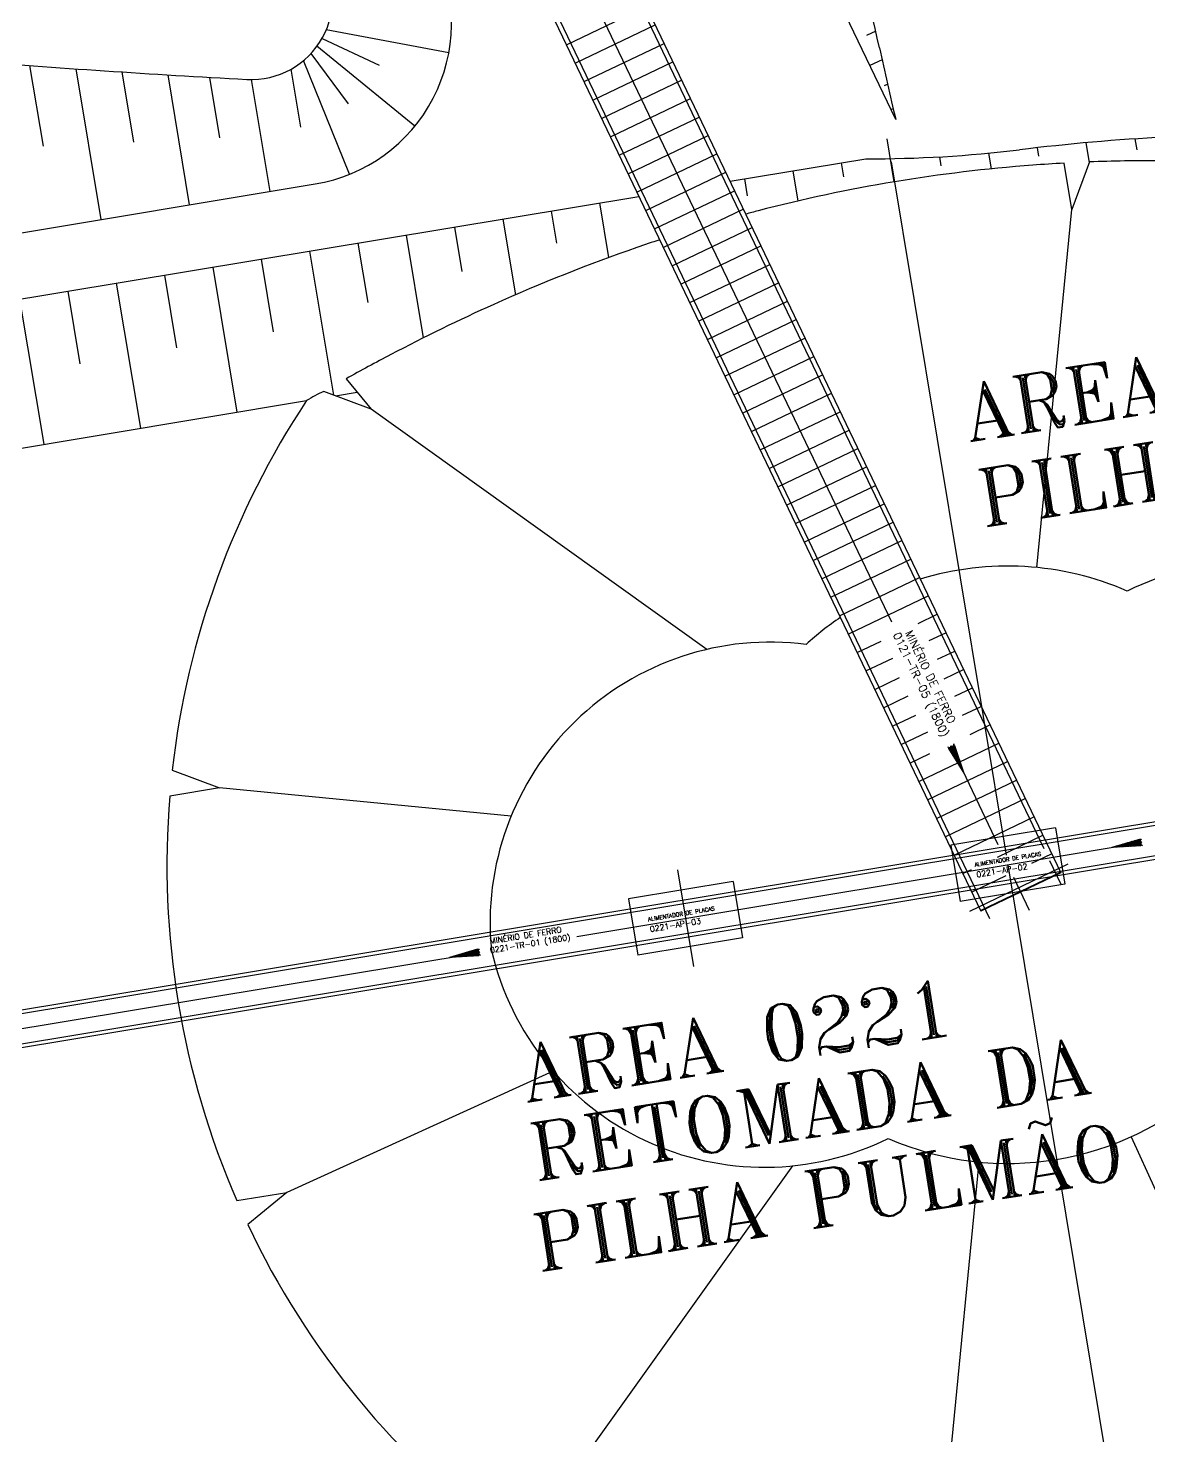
# Model space of a CAD drawing. Header units: millimetres. Extents: x -16232 to 52632, y -3739 to 20678.
# Drawn here: x 21046 to 21988, y 14484 to 15666 of the extents above; entities that cross this region are included whole.
import ezdxf
from ezdxf.enums import TextEntityAlignment as Align

# ---------------------------------------------------------------- set-up
doc = ezdxf.new("R2010")
doc.units = ezdxf.units.MM
doc.header["$LTSCALE"] = 300
doc.header["$MEASUREMENT"] = 0
doc.layers.add('CINZA-8', color=8, linetype='Continuous')
doc.styles.add('ROMANT', font='ROMANT', dxfattribs={"height": 0.2})

msp = doc.modelspace()

# ---------------------------------------------------------------- linework, layer by layer
at = {"layer": 'CINZA-8'}
for p, q in [((21031.74, 16791.113), (21899.615, 14977.332)), ((21035.818, 16791.79), (21913.842, 14956.798)), ((20959.295, 16779.087), (21846.629, 14924.637)), ((20963.373, 16779.764), (21853.912, 14918.617)), ((21775.1, 15589.531), (21605.87, 15943.207)), ((21771.768, 15167.404), (21429.596, 15882.514)), ((21498.411, 15652.383), (21565.624, 15684.543)), ((21505.812, 15636.914), (21573.025, 15669.075)), ((21293.059, 15657.667), (21341.119, 15635.355)), ((21399.618, 15645.713), (21296.649, 15664.875)), ((21758.262, 15663.881), (21750.638, 15660.233)), ((21283.737, 15645.027), (21314.921, 15602.689)), ((21370.96, 15583.984), (21288.807, 15651.142)), ((21513.214, 15621.445), (21580.427, 15653.606)), ((21047.367, 15634.959), (21058.619, 15567.177)), ((21086.071, 15632.185), (21107.089, 15505.574)), ((21266.911, 15631.855), (21274.969, 15583.318)), ((21316.164, 15543.624), (21277.542, 15639.158)), ((21520.616, 15605.976), (21587.829, 15638.137)), ((21763.691, 15639.864), (21753.377, 15634.929)), ((21124.747, 15629.576), (21134.527, 15570.664)), ((21163.396, 15627.129), (21181.524, 15517.931)), ((21198.509, 15625.047), (21206.933, 15574.297)), ((21233.582, 15623.2), (21249.192, 15529.164)), ((21528.018, 15590.507), (21595.23, 15622.668)), ((21768.341, 15619.276), (21765.3, 15617.821)), ((21535.419, 15575.038), (21602.632, 15607.199)), ((21773.011, 15598.698), (21771.141, 15597.803)), ((21542.821, 15559.569), (21610.034, 15591.73)), ((21550.223, 15544.1), (21617.436, 15576.261)), ((21767.529, 15573.49), (21773.552, 15537.206)), ((21976.15, 15573.356), (21977.676, 15564.162)), ((21557.624, 15528.631), (21624.837, 15560.792)), ((21852.982, 15561.36), (21855.175, 15548.149)), ((21893.941, 15565.941), (21895.124, 15558.816)), ((21934.968, 15570.114), (21937.729, 15553.483)), ((21635.873, 15537.728), (21750.006, 15556.675)), ((21729.174, 15553.216), (21731.117, 15541.513)), ((21771.216, 15554.202), (21867.918, 14971.677)), ((21811.779, 15558.245), (21813.018, 15550.783)), ((21565.026, 15513.162), (21632.239, 15545.323)), ((21647.972, 15539.736), (21650.344, 15525.45)), ((21688.573, 15546.476), (21692.781, 15521.13)), ((20815.256, 15401.502), (21559.35, 15525.025)), ((21014.665, 15490.231), (21287.211, 15535.475)), ((21572.428, 15497.693), (21639.641, 15529.854)), ((21485.568, 15512.777), (21490.064, 15485.697)), ((21526.169, 15519.517), (21533.787, 15473.63)), ((21579.83, 15482.224), (21647.043, 15514.385)), ((21893.613, 15213.365), (21922.973, 15514.172)), ((21444.967, 15506.037), (21455.537, 15442.368)), ((21363.765, 15492.557), (21378.102, 15406.193)), ((21404.366, 15499.297), (21410.544, 15462.086)), ((21587.231, 15466.755), (21654.444, 15498.916)), ((21282.563, 15479.077), (21302.628, 15358.211)), ((21323.164, 15485.817), (21331.424, 15436.063)), ((21594.633, 15451.286), (21661.846, 15483.447)), ((21201.361, 15465.597), (21221.581, 15343.794)), ((21241.962, 15472.337), (21252.072, 15411.436)), ((21602.035, 15435.818), (21669.248, 15467.978)), ((21160.76, 15458.857), (21170.87, 15397.956)), ((21079.559, 15445.377), (21089.668, 15384.476)), ((21120.16, 15452.117), (21140.379, 15330.314)), ((21609.437, 15420.349), (21676.649, 15452.509)), ((21038.958, 15438.638), (21059.177, 15316.835)), ((21616.838, 15404.88), (21684.051, 15437.04)), ((21624.24, 15389.411), (21691.453, 15421.571)), ((21631.642, 15373.942), (21698.855, 15406.102)), ((21639.043, 15358.473), (21706.256, 15390.633)), ((21646.445, 15343.004), (21713.658, 15375.164)), ((21304.405, 15357.543), (21322.575, 15360.56)), ((21653.847, 15327.535), (21721.06, 15359.695)), ((20672.468, 15252.639), (21279.983, 15353.489)), ((21616.376, 15144.555), (21334.273, 15346.332)), ((21661.249, 15312.066), (21728.461, 15344.227)), ((21668.65, 15296.597), (21735.863, 15328.758)), ((21676.052, 15281.128), (21743.265, 15313.289)), ((21683.454, 15265.659), (21750.667, 15297.82)), ((21690.856, 15250.19), (21758.068, 15282.351)), ((21698.257, 15234.721), (21765.47, 15266.882)), ((21705.659, 15219.252), (21772.872, 15251.413)), ((21713.061, 15203.783), (21780.274, 15235.944)), ((21720.462, 15188.314), (21787.675, 15220.475)), ((21727.864, 15172.845), (21795.077, 15205.006)), ((21735.266, 15157.376), (21802.479, 15189.537)), ((21793.968, 15166.454), (21809.88, 15174.068)), ((21803.341, 15151.928), (21817.282, 15158.599)), ((21742.668, 15141.907), (21762.775, 15151.529)), ((21750.069, 15126.438), (21772.582, 15137.211)), ((21810.278, 15136.237), (21824.684, 15143.13)), ((21815.848, 15119.891), (21832.086, 15127.661)), ((21757.471, 15110.97), (21778.352, 15120.961)), ((21824.87, 15105.198), (21839.487, 15112.192)), ((21764.873, 15095.501), (21785.639, 15105.437)), ((21772.275, 15080.032), (21791.993, 15089.467)), ((21831.223, 15089.227), (21846.889, 15096.723)), ((21779.676, 15064.563), (21802.116, 15075.3)), ((21837.526, 15073.233), (21854.291, 15081.254)), ((21794.48, 15033.625), (21861.693, 15065.785)), ((21821.39, 15063.654), (21820.181, 15060.22)), ((21821.767, 15062.867), (21820.6, 15059.551)), ((21821.39, 15063.654), (21824.824, 15062.446)), ((21821.768, 15062.867), (21825.084, 15061.701)), ((21823.899, 15065.284), (21822.505, 15061.328)), ((21824.204, 15064.293), (21822.883, 15060.541)), ((21824.518, 15063.326), (21823.26, 15059.754)), ((21824.376, 15063.733), (21832.379, 15040.735)), ((21787.078, 15049.094), (21803.732, 15057.063)), ((21818.548, 15062.719), (21822.505, 15061.328)), ((21819.13, 15061.86), (21822.882, 15060.541)), ((21819.458, 15061.375), (21832.378, 15040.734)), ((21819.687, 15061.01), (21823.26, 15059.754)), ((21820.212, 15060.171), (21823.637, 15058.967)), ((21820.737, 15059.332), (21824.014, 15058.18)), ((21822.145, 15062.08), (21821.019, 15058.882)), ((21821.262, 15058.494), (21824.392, 15057.393)), ((21822.522, 15061.293), (21821.437, 15058.213)), ((21821.787, 15057.655), (21824.769, 15056.606)), ((21822.899, 15060.506), (21821.856, 15057.544)), ((21822.145, 15062.08), (21825.343, 15060.955)), ((21823.276, 15059.719), (21822.275, 15056.875)), ((21822.312, 15056.816), (21825.146, 15055.82)), ((21822.522, 15061.293), (21825.602, 15060.21)), ((21823.654, 15058.932), (21822.694, 15056.206)), ((21822.837, 15055.977), (21825.523, 15055.033)), ((21822.899, 15060.506), (21825.862, 15059.465)), ((21824.031, 15058.145), (21823.112, 15055.537)), ((21823.277, 15059.719), (21826.121, 15058.719)), ((21823.362, 15055.138), (21825.901, 15054.246)), ((21861.272, 14980.35), (21823.522, 15059.243)), ((21824.408, 15057.359), (21823.531, 15054.868)), ((21824.843, 15062.392), (21823.637, 15058.967)), ((21823.654, 15058.932), (21826.38, 15057.974)), ((21823.887, 15054.299), (21826.278, 15053.459)), ((21824.785, 15056.572), (21823.95, 15054.199)), ((21825.168, 15061.457), (21824.014, 15058.18)), ((21824.031, 15058.146), (21826.64, 15057.228)), ((21825.163, 15055.785), (21824.369, 15053.53)), ((21825.494, 15060.522), (21824.392, 15057.393)), ((21824.408, 15057.359), (21826.899, 15056.483)), ((21824.412, 15053.461), (21826.655, 15052.672)), ((21825.819, 15059.588), (21824.769, 15056.606)), ((21824.786, 15056.572), (21827.158, 15055.738)), ((21825.54, 15054.998), (21824.788, 15052.861)), ((21824.937, 15052.622), (21827.032, 15051.885)), ((21826.144, 15058.653), (21825.146, 15055.82)), ((21825.163, 15055.785), (21827.418, 15054.992)), ((21825.917, 15054.211), (21825.206, 15052.192)), ((21825.463, 15051.783), (21827.41, 15051.098)), ((21826.469, 15057.718), (21825.523, 15055.033)), ((21825.54, 15054.998), (21827.677, 15054.247)), ((21826.294, 15053.424), (21825.625, 15051.523)), ((21826.794, 15056.784), (21825.901, 15054.246)), ((21825.917, 15054.211), (21827.937, 15053.501)), ((21826.672, 15052.637), (21826.044, 15050.854)), ((21827.12, 15055.849), (21826.278, 15053.459)), ((21826.295, 15053.424), (21828.196, 15052.756)), ((21827.049, 15051.85), (21826.463, 15050.185)), ((21827.445, 15054.914), (21826.655, 15052.672)), ((21826.672, 15052.637), (21828.455, 15052.01)), ((21827.426, 15051.064), (21826.881, 15049.516)), ((21827.77, 15053.98), (21827.033, 15051.885)), ((21827.049, 15051.851), (21828.715, 15051.265)), ((21828.095, 15053.045), (21827.41, 15051.098)), ((21827.426, 15051.064), (21828.974, 15050.52)), ((21828.421, 15052.11), (21827.787, 15050.312)), ((21828.746, 15051.176), (21828.164, 15049.525)), ((20612.213, 14767.733), (22280.115, 15044.612)), ((20641.723, 14775.757), (22272.694, 15046.505)), ((21801.881, 15018.156), (21869.094, 15050.316)), ((21825.988, 15050.944), (21827.787, 15050.311)), ((21826.513, 15050.105), (21828.164, 15049.525)), ((21827.038, 15049.266), (21828.541, 15048.738)), ((21827.804, 15050.277), (21827.3, 15048.847)), ((21827.563, 15048.427), (21828.919, 15047.951)), ((21828.181, 15049.49), (21827.719, 15048.178)), ((21827.804, 15050.277), (21829.233, 15049.774)), ((21828.088, 15047.589), (21829.296, 15047.164)), ((21828.558, 15048.703), (21828.138, 15047.509)), ((21828.181, 15049.49), (21829.493, 15049.029)), ((21829.071, 15050.241), (21828.542, 15048.738)), ((21828.935, 15047.916), (21828.556, 15046.84)), ((21828.558, 15048.703), (21829.752, 15048.283)), ((21828.613, 15046.75), (21829.673, 15046.377)), ((21829.396, 15049.306), (21828.919, 15047.951)), ((21828.935, 15047.916), (21830.011, 15047.538)), ((21829.313, 15047.129), (21828.975, 15046.171)), ((21829.138, 15045.911), (21830.05, 15045.59)), ((21829.721, 15048.372), (21829.296, 15047.164)), ((21829.313, 15047.129), (21830.271, 15046.792)), ((21829.69, 15046.342), (21829.394, 15045.502)), ((21829.663, 15045.072), (21830.428, 15044.803)), ((21830.047, 15047.437), (21829.673, 15046.377)), ((21829.69, 15046.342), (21830.53, 15046.047)), ((21830.067, 15045.555), (21829.813, 15044.833)), ((21830.372, 15046.502), (21830.051, 15045.59)), ((21830.067, 15045.556), (21830.79, 15045.302)), ((21830.188, 15044.233), (21830.805, 15044.016)), ((21830.444, 15044.769), (21830.232, 15044.164)), ((21830.697, 15045.568), (21830.428, 15044.803)), ((21830.445, 15044.769), (21831.049, 15044.556)), ((21830.822, 15043.982), (21830.65, 15043.495)), ((21830.713, 15043.394), (21831.182, 15043.23)), ((21831.022, 15044.633), (21830.805, 15044.017)), ((21830.822, 15043.982), (21831.308, 15043.811)), ((21831.199, 15043.195), (21831.069, 15042.826)), ((21831.347, 15043.698), (21831.182, 15043.23)), ((21831.199, 15043.195), (21831.568, 15043.065)), ((21831.239, 15042.556), (21831.559, 15042.443)), ((21831.576, 15042.408), (21831.488, 15042.157)), ((21831.673, 15042.764), (21831.56, 15042.443)), ((21831.576, 15042.408), (21831.827, 15042.32)), ((21831.764, 15041.717), (21831.937, 15041.656)), ((21831.953, 15041.621), (21831.907, 15041.488)), ((21831.998, 15041.829), (21831.937, 15041.656)), ((21831.954, 15041.621), (21832.086, 15041.574)), ((21832.289, 15040.878), (21832.314, 15040.869)), ((21832.323, 15040.894), (21832.314, 15040.869)), ((21832.331, 15040.834), (21832.325, 15040.819)), ((21832.331, 15040.834), (21832.346, 15040.829)), ((21451.857, 15004.427), (21207.026, 15028.324)), ((21809.283, 15002.687), (21876.496, 15034.847)), ((20616.322, 14742.982), (22284.224, 15019.861)), ((20646.842, 14744.923), (22277.813, 15015.671)), ((21816.685, 14987.218), (21883.898, 15019.379)), ((21824.087, 14971.749), (21891.299, 15003.91)), ((21909.297, 14994.674), (21821.328, 14980.071)), ((21909.297, 14994.674), (21917.16, 14947.307)), ((21507.054, 14903.564), (21977.885, 14981.724)), ((21860.524, 14970.173), (21898.701, 14988.441)), ((21979.939, 14985.028), (21956.569, 14978.186)), ((21963.38, 14980.18), (21962.734, 14979.26)), ((21964.415, 14979.553), (21963.482, 14980.21)), ((21964.33, 14980.458), (21963.593, 14979.41)), ((21965.275, 14979.703), (21964.24, 14980.431)), ((21965.279, 14980.736), (21964.453, 14979.56)), ((21966.134, 14979.853), (21964.997, 14980.653)), ((21966.229, 14981.014), (21965.313, 14979.71)), ((21966.994, 14980.003), (21965.755, 14980.875)), ((21967.179, 14981.292), (21966.172, 14979.86)), ((21967.854, 14980.153), (21966.512, 14981.097)), ((21967.854, 14980.153), (21966.911, 14978.811)), ((21968.129, 14981.57), (21967.032, 14980.01)), ((21968.714, 14980.303), (21967.27, 14981.319)), ((21968.714, 14980.303), (21967.699, 14978.858)), ((21969.078, 14981.848), (21967.892, 14980.16)), ((21969.58, 14978.972), (21967.892, 14980.159)), ((21969.573, 14980.453), (21968.027, 14981.54)), ((21969.573, 14980.453), (21968.486, 14978.906)), ((21970.028, 14982.126), (21968.751, 14980.309)), ((21970.568, 14979.032), (21968.751, 14980.309)), ((21970.433, 14980.603), (21968.784, 14981.762)), ((21970.433, 14980.602), (21969.274, 14978.953)), ((21971.293, 14980.753), (21969.542, 14981.984)), ((21970.978, 14982.404), (21969.611, 14980.459)), ((21971.556, 14979.091), (21969.611, 14980.459)), ((21971.293, 14980.752), (21970.062, 14979.001)), ((21972.152, 14980.902), (21970.299, 14982.206)), ((21971.928, 14982.683), (21970.471, 14980.609)), ((21972.543, 14979.151), (21970.471, 14980.609)), ((21972.152, 14980.902), (21970.85, 14979.049)), ((21973.012, 14981.052), (21971.057, 14982.428)), ((21972.877, 14982.961), (21971.33, 14980.759)), ((21973.531, 14979.211), (21971.331, 14980.759)), ((21973.012, 14981.052), (21971.638, 14979.096)), ((21973.872, 14981.202), (21971.814, 14982.649)), ((21973.827, 14983.239), (21972.19, 14980.909)), ((21974.519, 14979.271), (21972.19, 14980.909)), ((21973.872, 14981.202), (21972.425, 14979.144)), ((21974.731, 14981.352), (21972.572, 14982.871)), ((21974.777, 14983.517), (21973.05, 14981.059)), ((21975.507, 14979.33), (21973.05, 14981.059)), ((21974.731, 14981.352), (21973.213, 14979.192)), ((21975.591, 14981.502), (21973.329, 14983.093)), ((21975.727, 14983.795), (21973.909, 14981.209)), ((21976.495, 14979.39), (21973.91, 14981.209)), ((21975.591, 14981.502), (21974.001, 14979.239)), ((21976.451, 14981.652), (21974.087, 14983.315)), ((21976.676, 14984.073), (21974.769, 14981.359)), ((21977.483, 14979.45), (21974.769, 14981.358)), ((21976.451, 14981.652), (21974.789, 14979.287)), ((21977.31, 14981.802), (21974.844, 14983.536)), ((21977.31, 14981.801), (21975.577, 14979.335)), ((21978.17, 14981.952), (21975.602, 14983.758)), ((21977.626, 14984.351), (21975.629, 14981.509)), ((21978.47, 14979.509), (21975.629, 14981.508)), ((21979.03, 14982.101), (21976.359, 14983.98)), ((21978.17, 14981.951), (21976.365, 14979.382)), ((21978.576, 14984.629), (21976.488, 14981.658)), ((21979.458, 14979.569), (21976.489, 14981.658)), ((21979.889, 14982.251), (21977.116, 14984.202)), ((21979.03, 14982.101), (21977.152, 14979.43)), ((21979.526, 14984.907), (21977.348, 14981.808)), ((21980.446, 14979.629), (21977.348, 14981.808)), ((21980.749, 14982.401), (21977.874, 14984.424)), ((21979.889, 14982.251), (21977.94, 14979.477)), ((21980.495, 14985.213), (21978.208, 14981.958)), ((21981.461, 14979.669), (21978.208, 14981.958)), ((21981.609, 14982.551), (21978.631, 14984.645)), ((21980.749, 14982.401), (21978.728, 14979.525)), ((21981.479, 14985.54), (21979.067, 14982.108)), ((21982.498, 14979.695), (21979.068, 14982.108)), ((21981.609, 14982.551), (21979.516, 14979.573)), ((21821.328, 14980.071), (21829.191, 14932.703)), ((21889.55, 14965.051), (21906.103, 14972.972)), ((21980.876, 14979.655), (21956.569, 14978.185)), ((21956.678, 14978.205), (21956.665, 14978.214)), ((21956.678, 14978.204), (21956.669, 14978.191)), ((21956.731, 14978.233), (21956.716, 14978.211)), ((21956.738, 14978.196), (21956.716, 14978.211)), ((21957.538, 14978.354), (21957.423, 14978.435)), ((21957.538, 14978.354), (21957.457, 14978.239)), ((21957.681, 14978.511), (21957.576, 14978.361)), ((21957.726, 14978.255), (21957.576, 14978.361)), ((21958.397, 14978.504), (21958.18, 14978.657)), ((21958.398, 14978.504), (21958.245, 14978.287)), ((21958.631, 14978.789), (21958.435, 14978.511)), ((21958.714, 14978.315), (21958.435, 14978.511)), ((21959.257, 14978.654), (21958.938, 14978.879)), ((21959.257, 14978.654), (21959.033, 14978.334)), ((21959.581, 14979.067), (21959.295, 14978.661)), ((21959.702, 14978.375), (21959.295, 14978.661)), ((21960.117, 14978.804), (21959.695, 14979.101)), ((21960.117, 14978.804), (21959.82, 14978.382)), ((21960.531, 14979.345), (21960.155, 14978.811)), ((21960.689, 14978.434), (21960.155, 14978.81)), ((21960.976, 14978.954), (21960.452, 14979.323)), ((21960.977, 14978.954), (21960.608, 14978.43)), ((21961.48, 14979.624), (21961.014, 14978.961)), ((21961.677, 14978.494), (21961.014, 14978.96)), ((21961.836, 14979.104), (21961.21, 14979.544)), ((21961.836, 14979.104), (21961.396, 14978.477)), ((21962.43, 14979.902), (21961.874, 14979.11)), ((21962.665, 14978.554), (21961.874, 14979.11)), ((21962.696, 14979.254), (21961.967, 14979.766)), ((21962.696, 14979.254), (21962.184, 14978.525)), ((21963.555, 14979.404), (21962.725, 14979.988)), ((21963.653, 14978.614), (21962.734, 14979.26)), ((21963.556, 14979.403), (21962.972, 14978.572)), ((21964.641, 14978.673), (21963.593, 14979.41)), ((21964.415, 14979.553), (21963.759, 14978.62)), ((21965.629, 14978.733), (21964.453, 14979.56)), ((21965.275, 14979.703), (21964.547, 14978.668)), ((21966.616, 14978.793), (21965.313, 14979.71)), ((21966.135, 14979.853), (21965.335, 14978.715)), ((21966.994, 14980.003), (21966.123, 14978.763)), ((21967.604, 14978.853), (21966.172, 14979.86)), ((21968.592, 14978.912), (21967.032, 14980.01)), ((21591.831, 14959.357), (21605.311, 14878.155)), ((21831.488, 14956.28), (21838.865, 14959.81)), ((21919.863, 14964.08), (21837.181, 14924.518)), ((21846.292, 14925.342), (21913.505, 14957.503)), ((21913.842, 14956.798), (21846.629, 14924.637)), ((21869.244, 14963.689), (21987.755, 14249.788)), ((21904.463, 14967.2), (21913.961, 14947.349)), ((21638.623, 14949.742), (21550.655, 14935.138)), ((21638.623, 14949.742), (21646.487, 14902.374)), ((21917.16, 14947.307), (21829.191, 14932.703)), ((21838.89, 14940.811), (21867.781, 14954.635)), ((21887.637, 14925.249), (21874.32, 14953.08)), ((21550.655, 14935.138), (21558.518, 14887.771)), ((21646.487, 14902.374), (21558.518, 14887.771)), ((20745.886, 14777.207), (21424.235, 14889.816)), ((21423.662, 14892.684), (21400.292, 14885.841)), ((21424.599, 14887.31), (21400.292, 14885.841)), ((21400.401, 14885.86), (21400.388, 14885.869)), ((21400.401, 14885.86), (21400.392, 14885.847)), ((21400.454, 14885.889), (21400.439, 14885.867)), ((21400.461, 14885.851), (21400.439, 14885.867)), ((21401.261, 14886.01), (21401.146, 14886.091)), ((21401.261, 14886.01), (21401.18, 14885.895)), ((21401.404, 14886.167), (21401.299, 14886.017)), ((21401.449, 14885.911), (21401.299, 14886.016)), ((21402.12, 14886.16), (21401.903, 14886.313)), ((21402.12, 14886.16), (21401.968, 14885.942)), ((21402.354, 14886.445), (21402.158, 14886.166)), ((21402.437, 14885.971), (21402.158, 14886.166)), ((21402.98, 14886.31), (21402.661, 14886.535)), ((21402.98, 14886.31), (21402.755, 14885.99)), ((21403.304, 14886.723), (21403.018, 14886.316)), ((21403.424, 14886.03), (21403.018, 14886.316)), ((21403.84, 14886.46), (21403.418, 14886.756)), ((21403.84, 14886.459), (21403.543, 14886.037)), ((21404.253, 14887.001), (21403.878, 14886.466)), ((21404.412, 14886.09), (21403.878, 14886.466)), ((21404.699, 14886.61), (21404.175, 14886.978)), ((21404.699, 14886.609), (21404.331, 14886.085)), ((21405.203, 14887.279), (21404.737, 14886.616)), ((21405.4, 14886.15), (21404.737, 14886.616)), ((21405.559, 14886.759), (21404.933, 14887.2)), ((21405.559, 14886.759), (21405.119, 14886.133)), ((21406.153, 14887.557), (21405.597, 14886.766)), ((21406.388, 14886.209), (21405.597, 14886.766)), ((21406.419, 14886.909), (21405.69, 14887.422)), ((21406.419, 14886.909), (21405.907, 14886.18)), ((21407.278, 14887.059), (21406.448, 14887.643)), ((21407.103, 14887.835), (21406.457, 14886.916)), ((21407.376, 14886.269), (21406.457, 14886.916)), ((21407.278, 14887.059), (21406.695, 14886.228)), ((21408.138, 14887.209), (21407.205, 14887.865)), ((21408.053, 14888.113), (21407.316, 14887.066)), ((21408.364, 14886.329), (21407.316, 14887.066)), ((21408.138, 14887.209), (21407.482, 14886.276)), ((21408.998, 14887.359), (21407.963, 14888.087)), ((21409.002, 14888.391), (21408.176, 14887.216)), ((21409.351, 14886.389), (21408.176, 14887.215)), ((21408.998, 14887.359), (21408.27, 14886.323)), ((21409.857, 14887.509), (21408.72, 14888.309)), ((21409.952, 14888.67), (21409.036, 14887.366)), ((21410.339, 14886.448), (21409.036, 14887.365)), ((21409.858, 14887.509), (21409.058, 14886.371)), ((21410.717, 14887.659), (21409.478, 14888.531)), ((21410.717, 14887.658), (21409.846, 14886.419)), ((21410.902, 14888.948), (21409.895, 14887.515)), ((21411.327, 14886.508), (21409.895, 14887.515)), ((21411.577, 14887.809), (21410.235, 14888.752)), ((21411.577, 14887.808), (21410.634, 14886.466)), ((21411.852, 14889.226), (21410.755, 14887.665)), ((21412.315, 14886.568), (21410.755, 14887.665)), ((21412.436, 14887.958), (21410.993, 14888.974)), ((21412.437, 14887.958), (21411.421, 14886.514)), ((21412.801, 14889.504), (21411.615, 14887.815)), ((21413.303, 14886.628), (21411.615, 14887.815)), ((21413.296, 14888.108), (21411.75, 14889.196)), ((21413.296, 14888.108), (21412.209, 14886.561)), ((21413.751, 14889.782), (21412.474, 14887.965)), ((21414.291, 14886.687), (21412.474, 14887.965)), ((21414.156, 14888.258), (21412.507, 14889.418)), ((21414.156, 14888.258), (21412.997, 14886.609)), ((21415.015, 14888.408), (21413.265, 14889.64)), ((21414.701, 14890.06), (21413.334, 14888.115)), ((21415.278, 14886.747), (21413.334, 14888.115)), ((21415.016, 14888.408), (21413.785, 14886.657)), ((21415.875, 14888.558), (21414.022, 14889.861)), ((21415.651, 14890.338), (21414.194, 14888.265)), ((21416.266, 14886.807), (21414.194, 14888.265)), ((21415.875, 14888.558), (21414.573, 14886.704)), ((21416.735, 14888.708), (21414.78, 14890.083)), ((21416.6, 14890.616), (21415.053, 14888.415)), ((21417.254, 14886.866), (21415.053, 14888.414)), ((21416.735, 14888.708), (21415.361, 14886.752)), ((21417.594, 14888.858), (21415.537, 14890.305)), ((21417.55, 14890.894), (21415.913, 14888.565)), ((21418.242, 14886.926), (21415.913, 14888.564)), ((21417.595, 14888.858), (21416.148, 14886.8)), ((21418.454, 14889.008), (21416.295, 14890.527)), ((21418.5, 14891.172), (21416.773, 14888.714)), ((21419.23, 14886.986), (21416.773, 14888.714)), ((21418.454, 14889.007), (21416.936, 14886.847)), ((21419.314, 14889.157), (21417.052, 14890.748)), ((21419.45, 14891.45), (21417.632, 14888.864)), ((21420.218, 14887.046), (21417.632, 14888.864)), ((21419.314, 14889.157), (21417.724, 14886.895)), ((21420.173, 14889.307), (21417.81, 14890.97)), ((21420.399, 14891.729), (21418.492, 14889.014)), ((21421.205, 14887.105), (21418.492, 14889.014)), ((21420.174, 14889.307), (21418.512, 14886.942)), ((21421.033, 14889.457), (21418.567, 14891.192)), ((21421.033, 14889.457), (21419.3, 14886.99)), ((21421.893, 14889.607), (21419.325, 14891.414)), ((21421.349, 14892.007), (21419.352, 14889.164)), ((21422.193, 14887.165), (21419.352, 14889.164)), ((21422.753, 14889.757), (21420.082, 14891.636)), ((21421.893, 14889.607), (21420.088, 14887.038)), ((21422.299, 14892.285), (21420.211, 14889.314)), ((21423.181, 14887.225), (21420.211, 14889.314)), ((21423.612, 14889.907), (21420.839, 14891.857)), ((21422.753, 14889.757), (21420.875, 14887.085)), ((21423.249, 14892.563), (21421.071, 14889.464)), ((21424.169, 14887.284), (21421.071, 14889.464)), ((21424.472, 14890.057), (21421.597, 14892.079)), ((21423.612, 14889.907), (21421.663, 14887.133)), ((21424.218, 14892.868), (21421.931, 14889.614)), ((21425.184, 14887.325), (21421.931, 14889.614)), ((21425.332, 14890.207), (21422.354, 14892.301)), ((21424.472, 14890.057), (21422.451, 14887.181)), ((21425.202, 14893.195), (21422.79, 14889.764)), ((21426.221, 14887.35), (21422.79, 14889.763)), ((21425.332, 14890.206), (21423.239, 14887.228)), ((21487.407, 14790.276), (21263.429, 14688.555)), ((21972.978, 14735.278), (22144.378, 14357.874)), ((21688.378, 14710.821), (21482.159, 14422.508)), ((21844.875, 14714.013), (21804.609, 14301.471))]:
    msp.add_line(p, q, dxfattribs=at)
for points in [[(22171.381, 14325.029, 0.12373706), (22437.428, 14543.76), (22410.424, 14576.605), (22450.232, 14561.662, 0.12373706), (22571.27, 14884.112), (22531.462, 14899.054), (22573.408, 14906.017, 0.12373706), (22517.005, 15245.786), (22475.059, 15238.823), (22507.904, 15265.826, 0.11843649), (22300.953, 15522.974, 0.00678253), (22284.731, 15525.663), (22251.887, 15498.66), (22263.516, 15529.641, 0.0061698), (22221.507, 15536.711, 0.01520608), (22125.835, 15548.642, 0.0223337), (21996.603, 15555.002, 0.01096913), (21937.915, 15553.98), (21922.973, 15514.172), (21916.533, 15552.966, 0.00492933), (21890.209, 15551.247, 0.04493324), (21659.56, 15512.958, 0.00203074), (21649.052, 15510.185)], [(21576.779, 15488.599, 0.00377133), (21557.66, 15482.136, 0.0223337), (21437.414, 15434.361, 0.01520608), (21350.729, 15392.158, 0.0061698), (21313.257, 15371.894), (21334.273, 15346.332), (21294.465, 15361.275, 0.02722279), (21279.983, 15353.489, 0.11843663), (21167.218, 15043.266), (21207.026, 15028.324), (21165.08, 15021.36, 0.12373706), (21221.483, 14681.592), (21263.429, 14688.555), (21230.584, 14661.552, 0.12373706), (21449.315, 14395.505)]]:
    msp.add_lwpolyline(points, format="xyb", dxfattribs=at)
for centre, radius, start, end in [((18125.363, 14832.646), 3726.782, 12.666819, 14.716185), ((21233.557, 15691.794), 68.594, 266.90688, 34.920295), ((21264.745, 15670.812), 137.189, 279.425384, 25.570634), ((41035.825, 19981.807), 19755.192, 192.6668186, 192.846208), ((21732.532, 24925.633), 9315.905, 265.4347892, 266.9068798), ((22097.585, 13767.521), 1809.913, 89.12838, 96.932991), ((21754.702, 16587.326), 1030.662, 269.738922, 276.932991), ((22073.605, 14982.091), 235.64, 13.151444, 116.171878), ((21869.244, 14963.689), 250.863, 66.401053, 107.03007), ((21869.244, 14963.689), 250.863, 124.111152, 132.449704), ((21669.898, 14915.074), 235.64, 82.678898, 185.699324), ((21664.883, 14945.287), 235.64, 193.151444, 296.171878), ((21869.244, 14963.689), 250.863, 246.401053, 312.449704)]:
    msp.add_arc(centre, radius, start, end, dxfattribs=at)

# ---------------------------------------------------------------- texts
at = {"layer": 'CINZA-8', "style": 'ROMANT', "width": 1.000511}
for s, height, rotation, p in [('AREA 0211', 48.016, 8.977183, (22014.432, 15371.569)), ('PILHA PULMÃO', 48.01604, 8.977183, (22091.639, 15316.463)), ('0121-TR-05 (1800)', 6.72225, 295.59838, (21795.938, 15114.852)), ('MINÉRIO DE FERRO', 6.72225, 295.59838, (21805.246, 15122.056)), ('ALIMENTADOR DE PLACAS', 3.36112, 9.402865, (21869.306, 14968.314)), ('0221-AP-02', 4.8016, 9.402856, (21864.285, 14958.943)), ('ALIMENTADOR DE PLACAS', 3.36112, 9.402865, (21594.961, 14922.428)), ('MINÉRIO DE FERRO', 4.8016, 9.402856, (21464.05, 14905.245)), ('0221-AP-03', 4.8016, 9.402856, (21589.94, 14913.057)), ('0221-TR-01 (1800)', 4.8016, 9.402856, (21467.967, 14897.071)), ('AREA 0221', 48.016, 8.977183, (21642.09, 14816.716)), ('RETOMADA DA ', 48.01604, 8.977183, (21719.297, 14761.611)), ('PILHA PULMÃO', 48.01604, 8.977183, (21717.812, 14691.037))]:
    msp.add_text(s, height=height, rotation=rotation, dxfattribs=at).set_placement(p, align=Align.MIDDLE)

doc.saveas('drawing.dxf')
